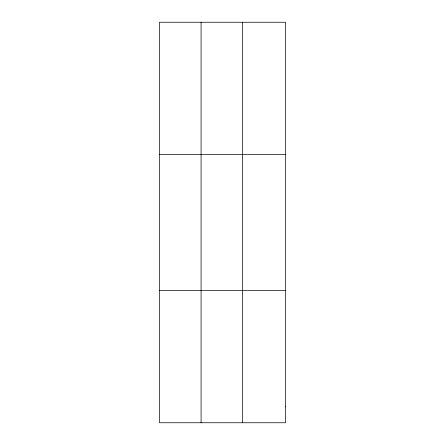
<?xml version="1.0" encoding="UTF-8"?>
<svg xmlns="http://www.w3.org/2000/svg" width="445" height="445" viewBox="0 0 445 445"><rect width="100%" height="100%" fill="white"/><g stroke="black" fill="none" stroke-linecap="round" stroke-linejoin="round"><path stroke-width="0.67" d="M201.079 22.25L201.079 422.75M242.664 22.25L242.664 422.75M159.488 154.415L285.512 154.415M159.488 290.585L285.512 290.585M285.512 406.229L285.512 422.75L159.488 422.75L159.488 22.25L285.512 22.25L285.512 406.229"/></g></svg>
